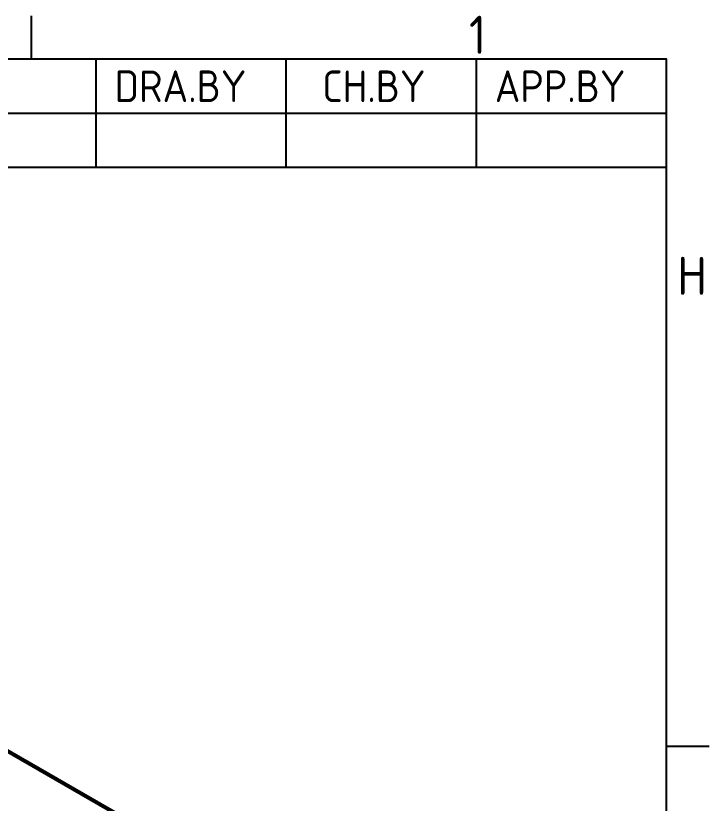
# Model space of a CAD drawing. Header units: millimetres. Extents: x 0 to 1682, y 0 to 1188.
# Drawn here: x 1539.4 to 1648.8, y 1030.5 to 1154.8 of the extents above; entities that cross this region are included whole.
import ezdxf

# ---------------------------------------------------------------- set-up
doc = ezdxf.new("R2010")
doc.units = ezdxf.units.MM
doc.header["$LTSCALE"] = 2
doc.layers.get('0').update_dxf_attribs({"color": 3, "lineweight": 25})
for name, color, linetype, lineweight in [('가시적인 것(ISO)', 3, 'Continuous', 40), ('가시적인 좁은 것(ISO)', 3, 'Continuous', 35), ('경계(ISO)', 7, 'Continuous', 25), ('기호(ISO)', 5, 'Continuous', 25)]:
    doc.layers.add(name, color=color, linetype=linetype, lineweight=lineweight)
doc.styles.add('ISO Proportiona M2B', font='isocp.shx')
doc.styles.add('문자 텍스트_M2B', font='isocp.shx')

# ---------------------------------------------------------------- blocks, each defined once
blk = doc.blocks.new('경계 Default Border')
at = {"layer": '경계(ISO)'}
for p, q in [((770.917, 574), (770.917, 577.4)), ((821, 519.75), (824.4, 519.75))]:
    blk.add_line(p, q, dxfattribs=at)
at = {"layer": '경계(ISO)', "flags": 128}
blk.add_lwpolyline([(20, 20), (20, 574), (821, 574), (821, 20), (20, 20)], dxfattribs=at)
at = {"layer": '경계(ISO)', "color": 2, "char_height": 3, "attachment_point": 7, "style": '문자 텍스트_M2B'}
for s, insert in [('1', (805.444, 574.4)), ('H', (821.878, 555.375))]:
    blk.add_mtext(s, dxfattribs=dict(at, insert=insert))

msp = doc.modelspace()

# ---------------------------------------------------------------- linework, layer by layer
at = {"layer": '가시적인 것(ISO)'}
msp.add_line((1599.223, 1003.634), (1449.316, 1089.959), dxfattribs=at)
at = {"layer": '가시적인 좁은 것(ISO)'}
msp.add_line((1598.824, 1003.594), (1448.917, 1089.92), dxfattribs=at)
at = {"layer": '기호(ISO)'}
for p, q in [((1338, 1148), (1642, 1148)), ((1552, 1148), (1552, 1139.44)), ((1582, 1148), (1582, 1139.44)), ((1612, 1148), (1612, 1139.44)), ((1642, 1148), (1642, 1139.44)), ((1338, 1139.44), (1642, 1139.44)), ((1552, 1139.44), (1552, 1130.88)), ((1582, 1139.44), (1582, 1130.88)), ((1612, 1139.44), (1612, 1130.88)), ((1642, 1139.44), (1642, 1130.88)), ((1338, 1130.88), (1642, 1130.88))]:
    msp.add_line(p, q, dxfattribs=at)

# ---------------------------------------------------------------- block references
at = {"xscale": 2, "yscale": 2, "zscale": 2}
msp.add_blockref('경계 Default Border', (0, 0), dxfattribs=at)

# ---------------------------------------------------------------- texts
at = {"layer": '기호(ISO)', "color": 2, "char_height": 5, "attachment_point": 7, "style": 'ISO Proportiona M2B'}
for s, insert in [('DRA.BY', (1554.951, 1141.166)), ('CH.BY', (1587.729, 1141.166)), ('APP.BY', (1614.955, 1141.166))]:
    msp.add_mtext(s, dxfattribs=dict(at, insert=insert))

doc.saveas('drawing.dxf')
